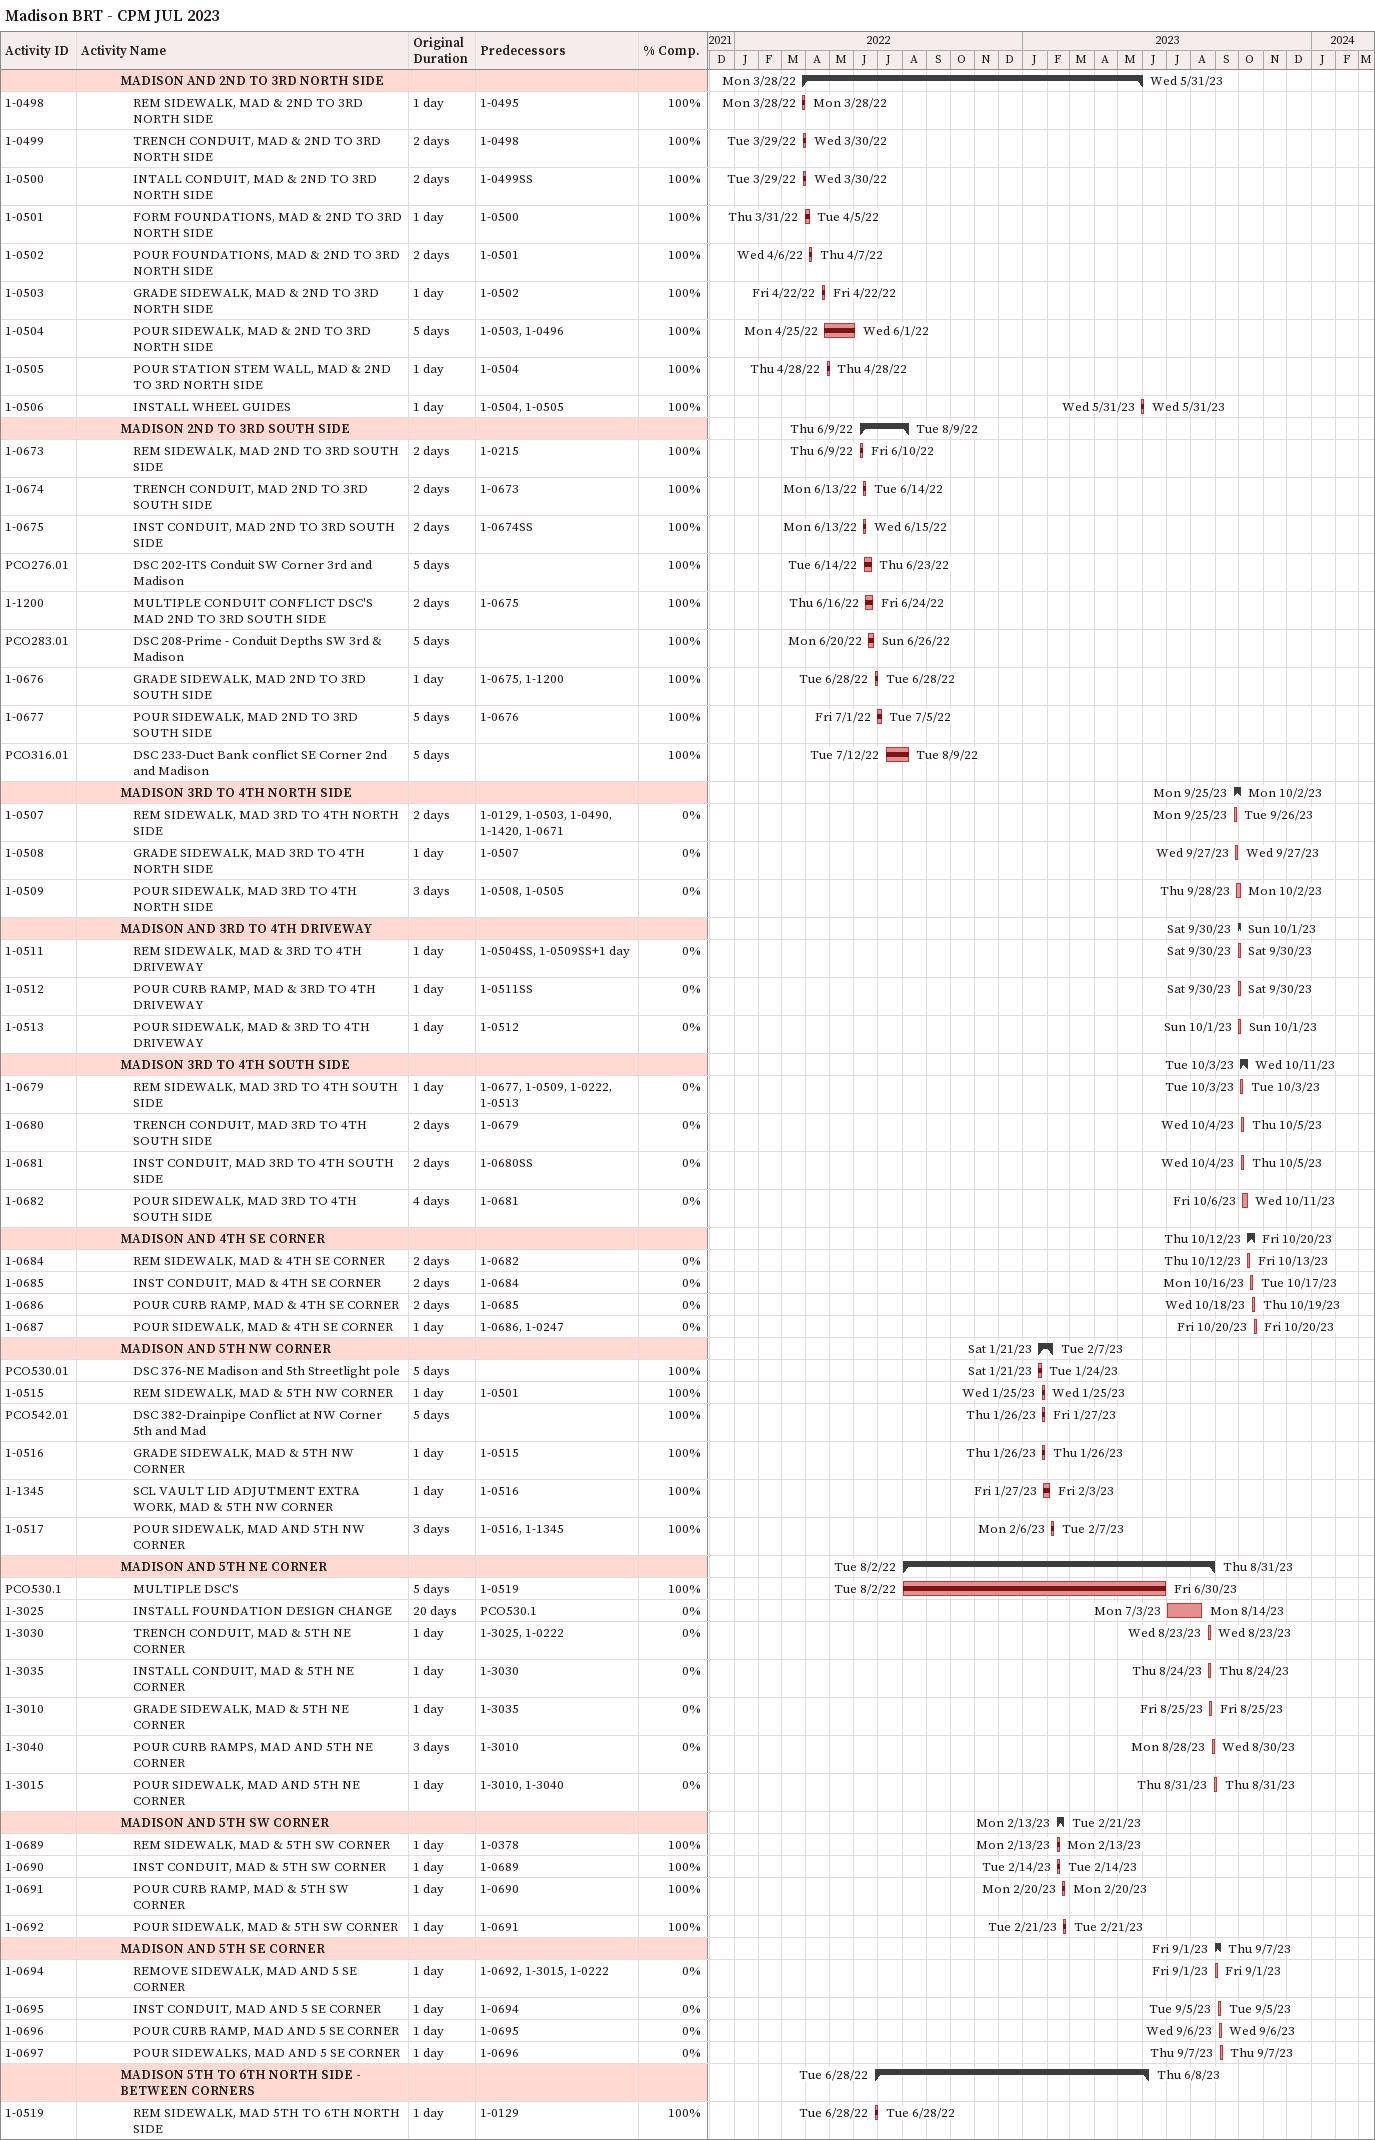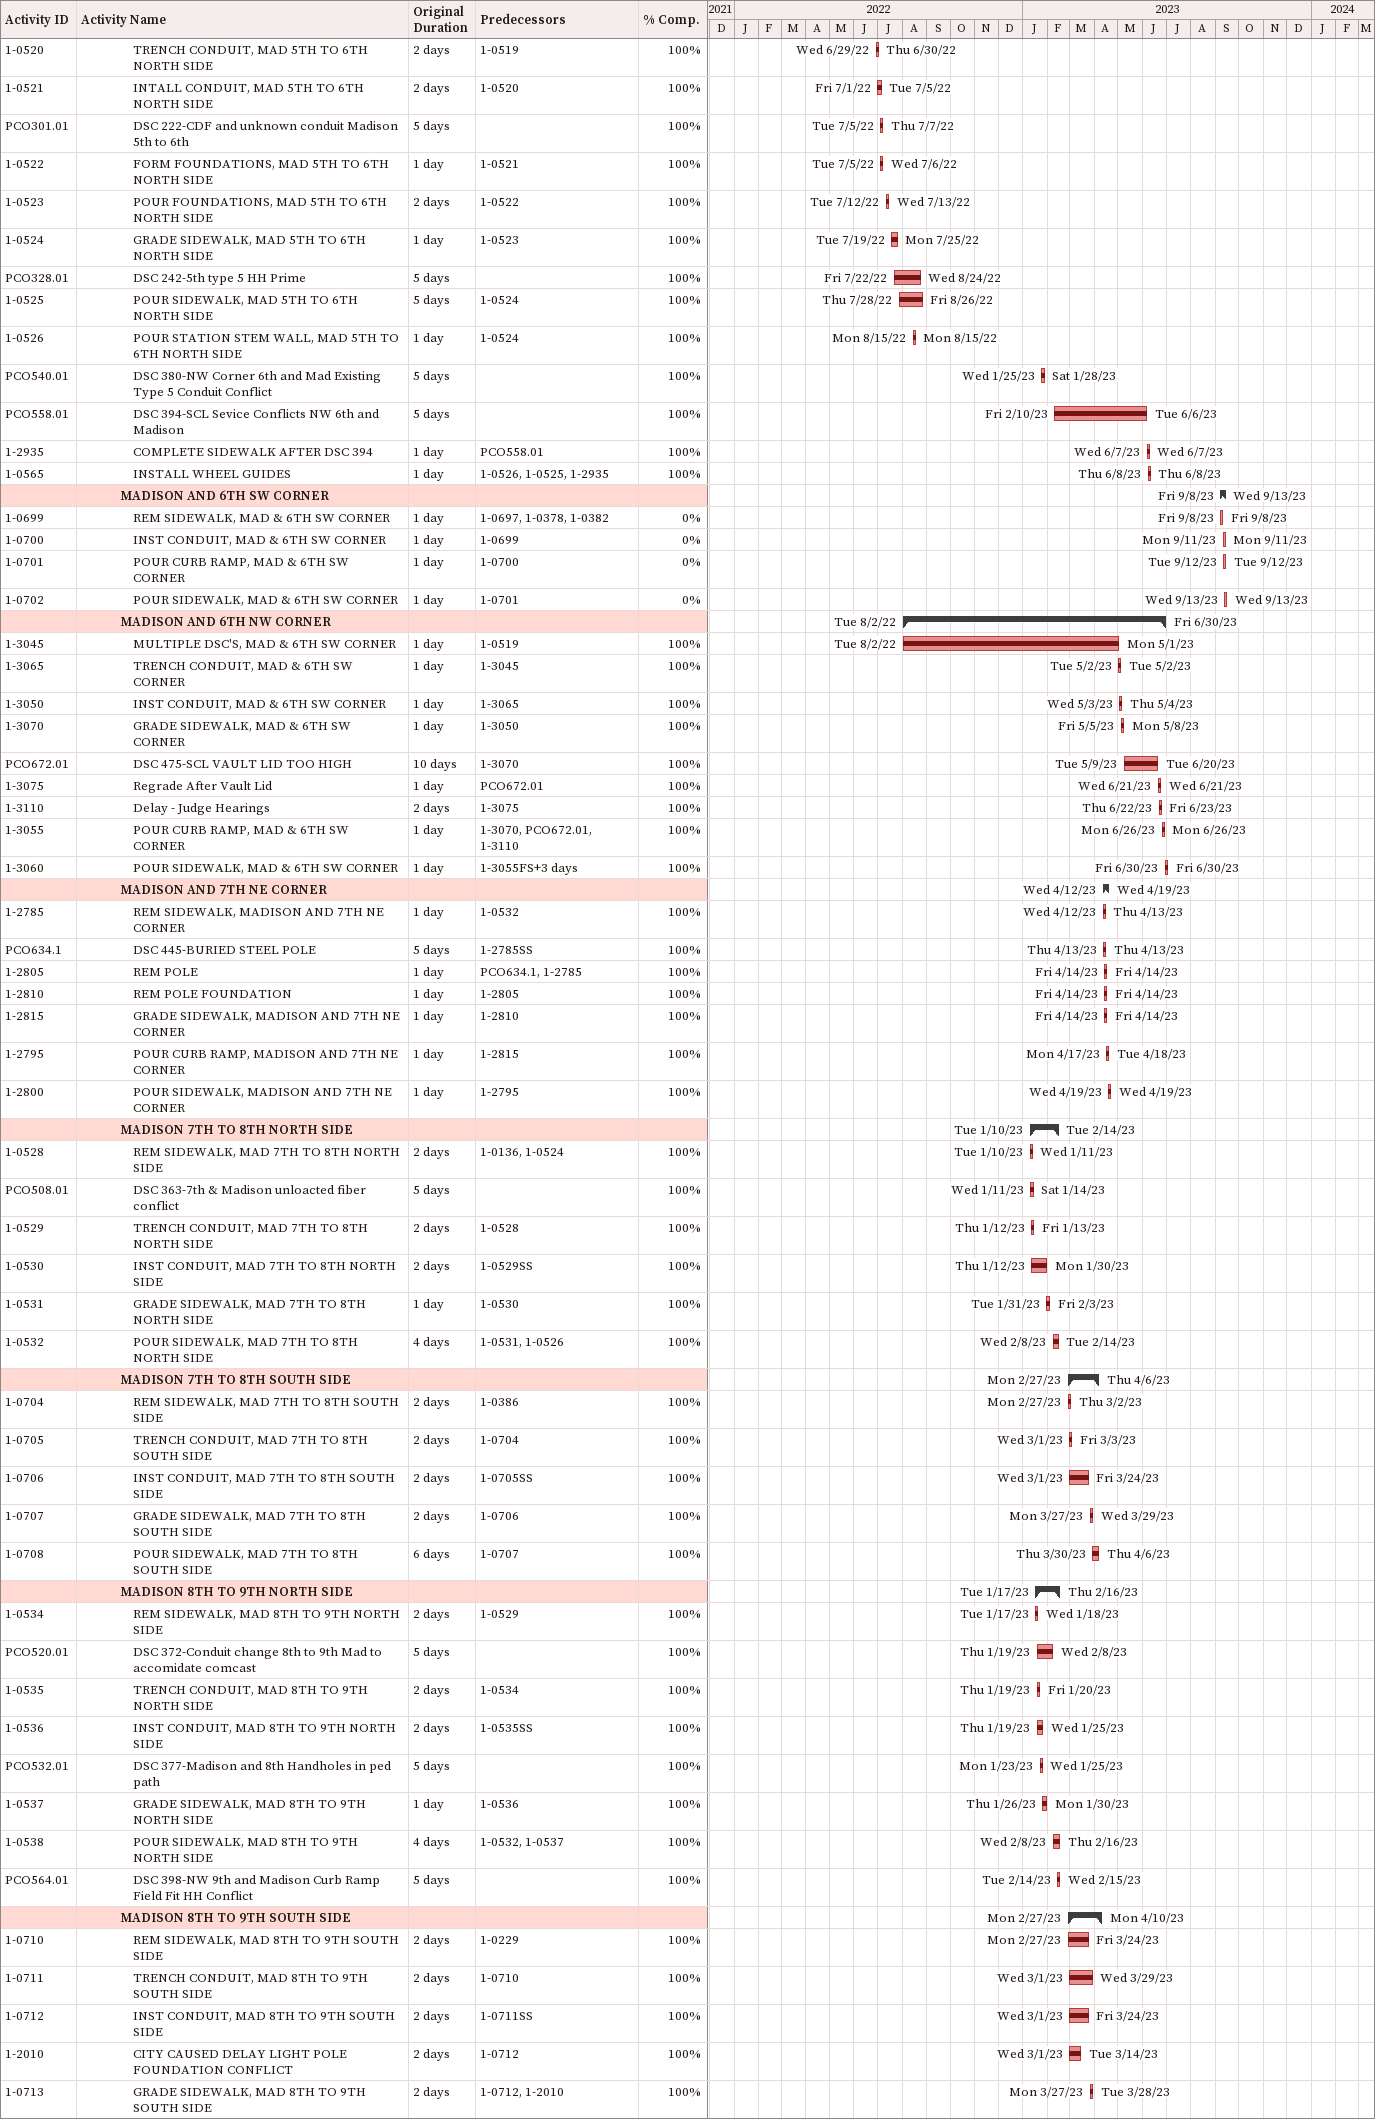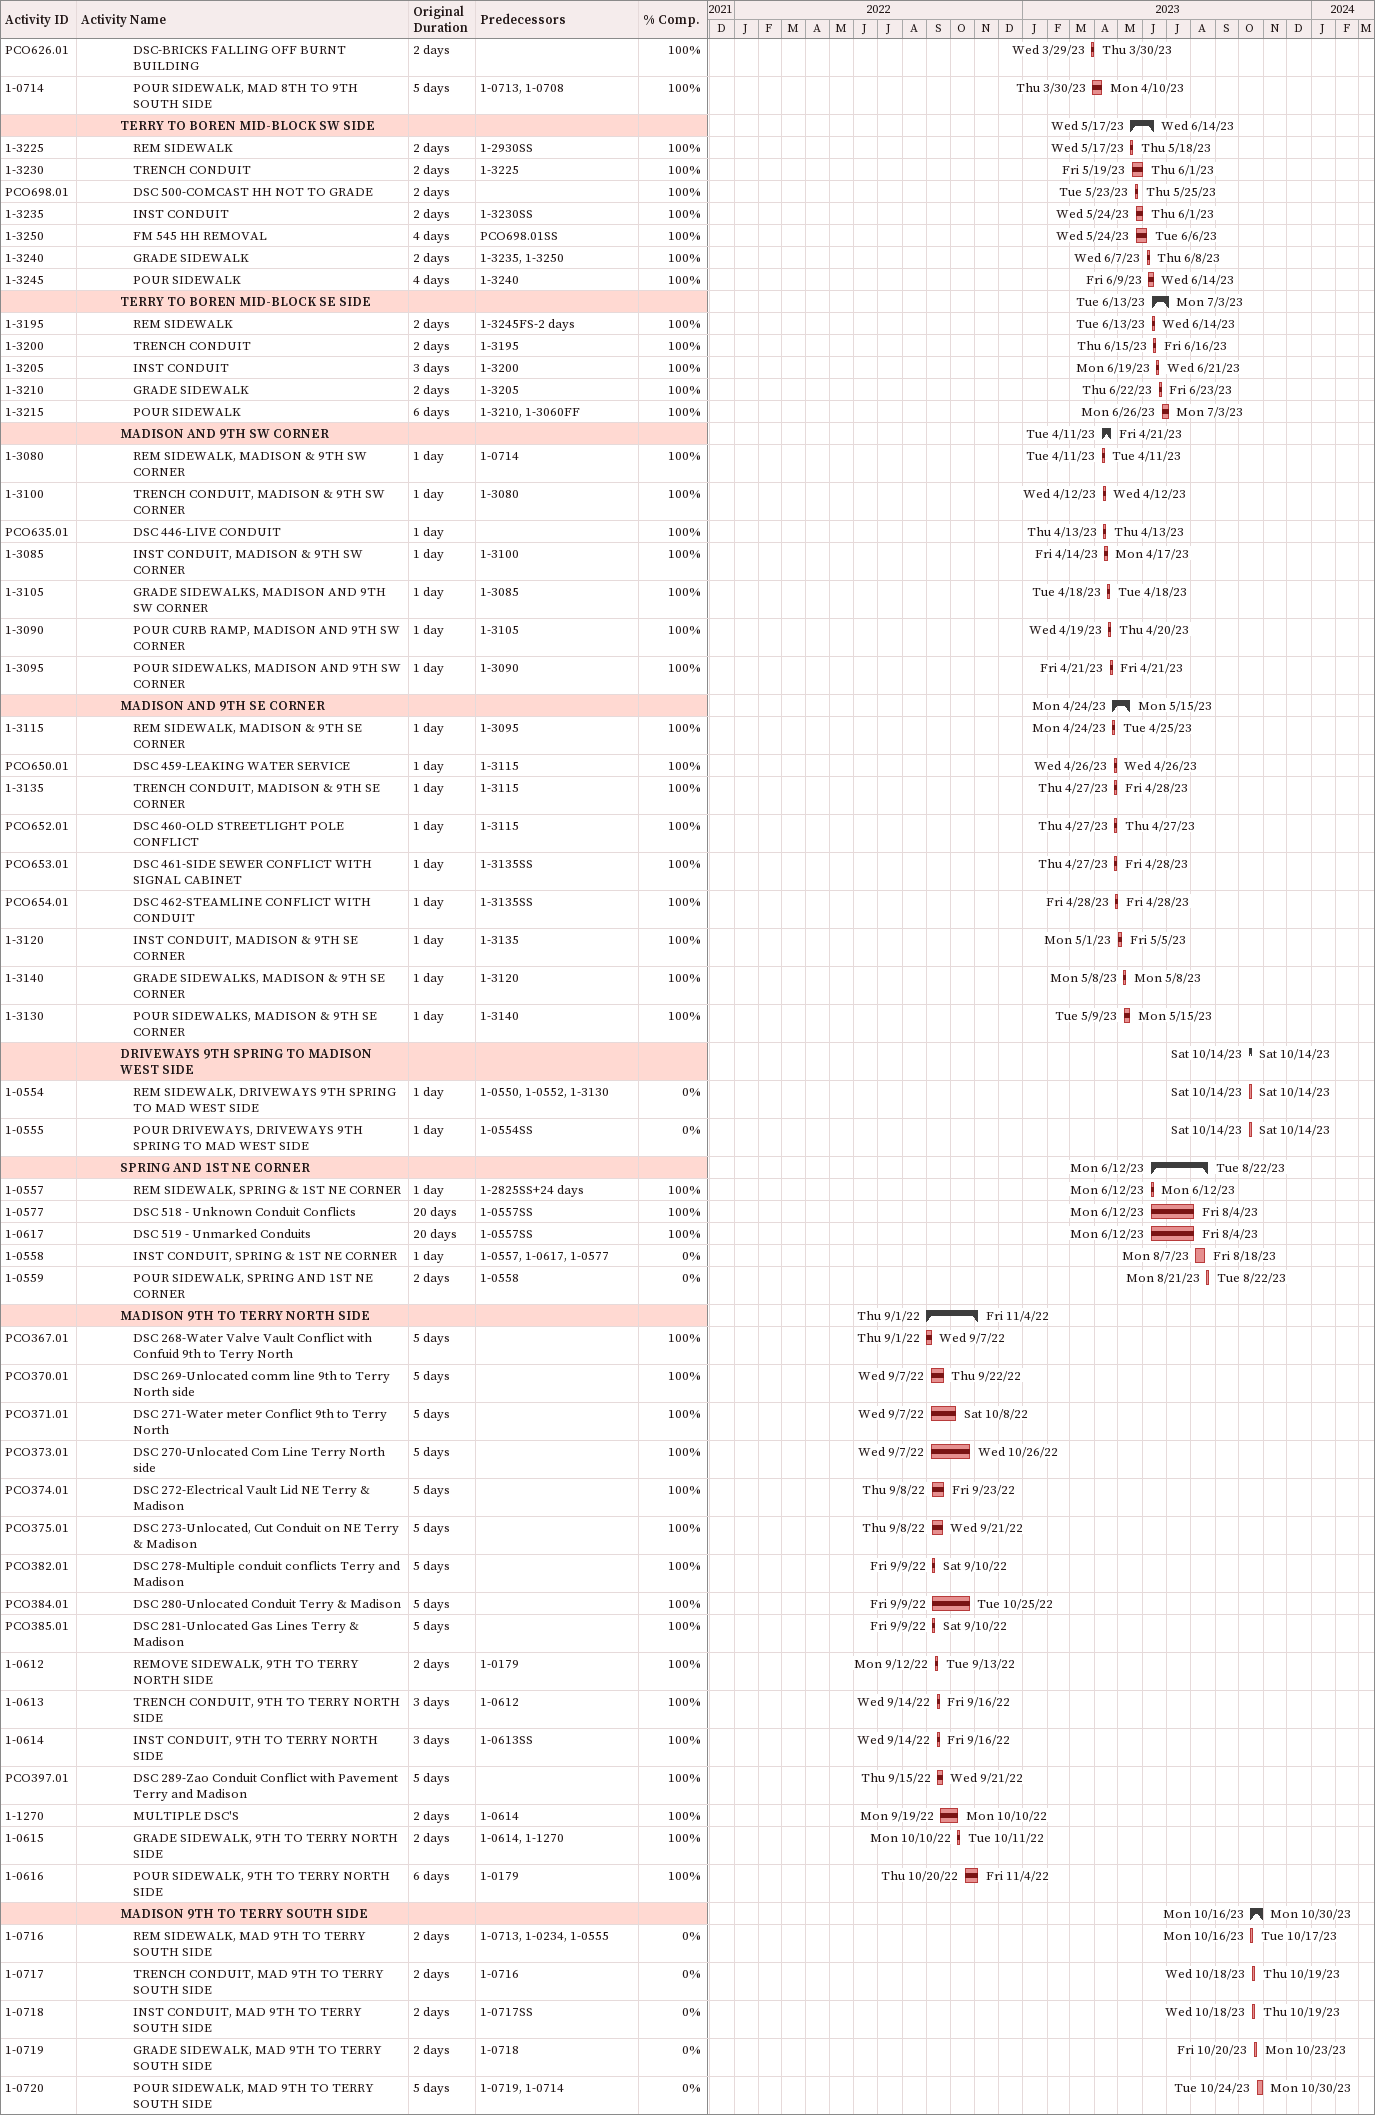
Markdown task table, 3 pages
Madison BRT - CPM JUL 2023

| ID | Level | Task | Original duration | Start | Finish | Predecessors | % complete |
|---|---|---|---|---|---|---|---|
|  | 4 | **MADISON AND 2ND TO 3RD NORTH SIDE** |  | 2022-03-28 | 2023-05-31 |  |  |
| 1-0498 | 5 | REM SIDEWALK, MAD & 2ND TO 3RD NORTH SIDE | 1d | 2022-03-28 | 2022-03-28 | 1-0495 | 100 |
| 1-0499 | 5 | TRENCH CONDUIT, MAD & 2ND TO 3RD NORTH SIDE | 2d | 2022-03-29 | 2022-03-30 | 1-0498 | 100 |
| 1-0500 | 5 | INTALL CONDUIT, MAD & 2ND TO 3RD NORTH SIDE | 2d | 2022-03-29 | 2022-03-30 | 1-0499SS | 100 |
| 1-0501 | 5 | FORM FOUNDATIONS, MAD & 2ND TO 3RD NORTH SIDE | 1d | 2022-03-31 | 2022-04-05 | 1-0500 | 100 |
| 1-0502 | 5 | POUR FOUNDATIONS, MAD & 2ND TO 3RD NORTH SIDE | 2d | 2022-04-06 | 2022-04-07 | 1-0501 | 100 |
| 1-0503 | 5 | GRADE SIDEWALK, MAD & 2ND TO 3RD NORTH SIDE | 1d | 2022-04-22 | 2022-04-22 | 1-0502 | 100 |
| 1-0504 | 5 | POUR SIDEWALK, MAD & 2ND TO 3RD NORTH SIDE | 5d | 2022-04-25 | 2022-06-01 | 1-0503, 1-0496 | 100 |
| 1-0505 | 5 | POUR STATION STEM WALL, MAD & 2ND TO 3RD NORTH SIDE | 1d | 2022-04-28 | 2022-04-28 | 1-0504 | 100 |
| 1-0506 | 5 | INSTALL WHEEL GUIDES | 1d | 2023-05-31 | 2023-05-31 | 1-0504, 1-0505 | 100 |
|  | 4 | **MADISON 2ND TO 3RD SOUTH SIDE** |  | 2022-06-09 | 2022-08-09 |  |  |
| 1-0673 | 5 | REM SIDEWALK, MAD 2ND TO 3RD SOUTH SIDE | 2d | 2022-06-09 | 2022-06-10 | 1-0215 | 100 |
| 1-0674 | 5 | TRENCH CONDUIT, MAD 2ND TO 3RD SOUTH SIDE | 2d | 2022-06-13 | 2022-06-14 | 1-0673 | 100 |
| 1-0675 | 5 | INST CONDUIT, MAD 2ND TO 3RD SOUTH SIDE | 2d | 2022-06-13 | 2022-06-15 | 1-0674SS | 100 |
| PCO276.01 | 5 | DSC 202-ITS Conduit SW Corner 3rd and Madison | 5d | 2022-06-14 | 2022-06-23 |  | 100 |
| 1-1200 | 5 | MULTIPLE CONDUIT CONFLICT DSC'S MAD 2ND TO 3RD SOUTH SIDE | 2d | 2022-06-16 | 2022-06-24 | 1-0675 | 100 |
| PCO283.01 | 5 | DSC 208-Prime - Conduit Depths SW 3rd & Madison | 5d | 2022-06-20 | 2022-06-26 |  | 100 |
| 1-0676 | 5 | GRADE SIDEWALK, MAD 2ND TO 3RD SOUTH SIDE | 1d | 2022-06-28 | 2022-06-28 | 1-0675, 1-1200 | 100 |
| 1-0677 | 5 | POUR SIDEWALK, MAD 2ND TO 3RD SOUTH SIDE | 5d | 2022-07-01 | 2022-07-05 | 1-0676 | 100 |
| PCO316.01 | 5 | DSC 233-Duct Bank conflict SE Corner 2nd and Madison | 5d | 2022-07-12 | 2022-08-09 |  | 100 |
|  | 4 | **MADISON 3RD TO 4TH NORTH SIDE** |  | 2023-09-25 | 2023-10-02 |  |  |
| 1-0507 | 5 | REM SIDEWALK, MAD 3RD TO 4TH NORTH SIDE | 2d | 2023-09-25 | 2023-09-26 | 1-0129, 1-0503, 1-0490, 1-1420, 1-0671 | 0 |
| 1-0508 | 5 | GRADE SIDEWALK, MAD 3RD TO 4TH NORTH SIDE | 1d | 2023-09-27 | 2023-09-27 | 1-0507 | 0 |
| 1-0509 | 5 | POUR SIDEWALK, MAD 3RD TO 4TH NORTH SIDE | 3d | 2023-09-28 | 2023-10-02 | 1-0508, 1-0505 | 0 |
|  | 4 | **MADISON AND 3RD TO 4TH DRIVEWAY** |  | 2023-09-30 | 2023-10-01 |  |  |
| 1-0511 | 5 | REM SIDEWALK, MAD & 3RD TO 4TH DRIVEWAY | 1d | 2023-09-30 | 2023-09-30 | 1-0504SS, 1-0509SS+1d | 0 |
| 1-0512 | 5 | POUR CURB RAMP, MAD & 3RD TO 4TH DRIVEWAY | 1d | 2023-09-30 | 2023-09-30 | 1-0511SS | 0 |
| 1-0513 | 5 | POUR SIDEWALK, MAD & 3RD TO 4TH DRIVEWAY | 1d | 2023-10-01 | 2023-10-01 | 1-0512 | 0 |
|  | 4 | **MADISON 3RD TO 4TH SOUTH SIDE** |  | 2023-10-03 | 2023-10-11 |  |  |
| 1-0679 | 5 | REM SIDEWALK, MAD 3RD TO 4TH SOUTH SIDE | 1d | 2023-10-03 | 2023-10-03 | 1-0677, 1-0509, 1-0222, 1-0513 | 0 |
| 1-0680 | 5 | TRENCH CONDUIT, MAD 3RD TO 4TH SOUTH SIDE | 2d | 2023-10-04 | 2023-10-05 | 1-0679 | 0 |
| 1-0681 | 5 | INST CONDUIT, MAD 3RD TO 4TH SOUTH SIDE | 2d | 2023-10-04 | 2023-10-05 | 1-0680SS | 0 |
| 1-0682 | 5 | POUR SIDEWALK, MAD 3RD TO 4TH SOUTH SIDE | 4d | 2023-10-06 | 2023-10-11 | 1-0681 | 0 |
|  | 4 | **MADISON AND 4TH SE CORNER** |  | 2023-10-12 | 2023-10-20 |  |  |
| 1-0684 | 5 | REM SIDEWALK, MAD & 4TH SE CORNER | 2d | 2023-10-12 | 2023-10-13 | 1-0682 | 0 |
| 1-0685 | 5 | INST CONDUIT, MAD & 4TH SE CORNER | 2d | 2023-10-16 | 2023-10-17 | 1-0684 | 0 |
| 1-0686 | 5 | POUR CURB RAMP, MAD & 4TH SE CORNER | 2d | 2023-10-18 | 2023-10-19 | 1-0685 | 0 |
| 1-0687 | 5 | POUR SIDEWALK, MAD & 4TH SE CORNER | 1d | 2023-10-20 | 2023-10-20 | 1-0686, 1-0247 | 0 |
|  | 4 | **MADISON AND 5TH NW CORNER** |  | 2023-01-21 | 2023-02-07 |  |  |
| PCO530.01 | 5 | DSC 376-NE Madison and 5th Streetlight pole | 5d | 2023-01-21 | 2023-01-24 |  | 100 |
| 1-0515 | 5 | REM SIDEWALK, MAD & 5TH NW CORNER | 1d | 2023-01-25 | 2023-01-25 | 1-0501 | 100 |
| PCO542.01 | 5 | DSC 382-Drainpipe Conflict at NW Corner 5th and Mad | 5d | 2023-01-26 | 2023-01-27 |  | 100 |
| 1-0516 | 5 | GRADE SIDEWALK, MAD & 5TH NW CORNER | 1d | 2023-01-26 | 2023-01-26 | 1-0515 | 100 |
| 1-1345 | 5 | SCL VAULT LID ADJUTMENT EXTRA WORK, MAD & 5TH NW CORNER | 1d | 2023-01-27 | 2023-02-03 | 1-0516 | 100 |
| 1-0517 | 5 | POUR SIDEWALK, MAD AND 5TH NW CORNER | 3d | 2023-02-06 | 2023-02-07 | 1-0516, 1-1345 | 100 |
|  | 4 | **MADISON AND 5TH NE CORNER** |  | 2022-08-02 | 2023-08-31 |  |  |
| PCO530.1 | 5 | MULTIPLE DSC'S | 5d | 2022-08-02 | 2023-06-30 | 1-0519 | 100 |
| 1-3025 | 5 | INSTALL FOUNDATION DESIGN CHANGE | 20d | 2023-07-03 | 2023-08-14 | PCO530.1 | 0 |
| 1-3030 | 5 | TRENCH CONDUIT, MAD & 5TH NE CORNER | 1d | 2023-08-23 | 2023-08-23 | 1-3025, 1-0222 | 0 |
| 1-3035 | 5 | INSTALL CONDUIT, MAD & 5TH NE CORNER | 1d | 2023-08-24 | 2023-08-24 | 1-3030 | 0 |
| 1-3010 | 5 | GRADE SIDEWALK, MAD & 5TH NE CORNER | 1d | 2023-08-25 | 2023-08-25 | 1-3035 | 0 |
| 1-3040 | 5 | POUR CURB RAMPS, MAD AND 5TH NE CORNER | 3d | 2023-08-28 | 2023-08-30 | 1-3010 | 0 |
| 1-3015 | 5 | POUR SIDEWALK, MAD AND 5TH NE CORNER | 1d | 2023-08-31 | 2023-08-31 | 1-3010, 1-3040 | 0 |
|  | 4 | **MADISON AND 5TH SW CORNER** |  | 2023-02-13 | 2023-02-21 |  |  |
| 1-0689 | 5 | REM SIDEWALK, MAD & 5TH SW CORNER | 1d | 2023-02-13 | 2023-02-13 | 1-0378 | 100 |
| 1-0690 | 5 | INST CONDUIT, MAD & 5TH SW CORNER | 1d | 2023-02-14 | 2023-02-14 | 1-0689 | 100 |
| 1-0691 | 5 | POUR CURB RAMP, MAD & 5TH SW CORNER | 1d | 2023-02-20 | 2023-02-20 | 1-0690 | 100 |
| 1-0692 | 5 | POUR SIDEWALK, MAD & 5TH SW CORNER | 1d | 2023-02-21 | 2023-02-21 | 1-0691 | 100 |
|  | 4 | **MADISON AND 5TH SE CORNER** |  | 2023-09-01 | 2023-09-07 |  |  |
| 1-0694 | 5 | REMOVE SIDEWALK, MAD AND 5 SE CORNER | 1d | 2023-09-01 | 2023-09-01 | 1-0692, 1-3015, 1-0222 | 0 |
| 1-0695 | 5 | INST CONDUIT, MAD AND 5 SE CORNER | 1d | 2023-09-05 | 2023-09-05 | 1-0694 | 0 |
| 1-0696 | 5 | POUR CURB RAMP, MAD AND 5 SE CORNER | 1d | 2023-09-06 | 2023-09-06 | 1-0695 | 0 |
| 1-0697 | 5 | POUR SIDEWALKS, MAD AND 5 SE CORNER | 1d | 2023-09-07 | 2023-09-07 | 1-0696 | 0 |
|  | 4 | **MADISON 5TH TO 6TH NORTH SIDE - BETWEEN CORNERS** |  | 2022-06-28 | 2023-06-08 |  |  |
| 1-0519 | 5 | REM SIDEWALK, MAD 5TH TO 6TH NORTH SIDE | 1d | 2022-06-28 | 2022-06-28 | 1-0129 | 100 |
| 1-0520 | 5 | TRENCH CONDUIT, MAD 5TH TO 6TH NORTH SIDE | 2d | 2022-06-29 | 2022-06-30 | 1-0519 | 100 |
| 1-0521 | 5 | INTALL CONDUIT, MAD 5TH TO 6TH NORTH SIDE | 2d | 2022-07-01 | 2022-07-05 | 1-0520 | 100 |
| PCO301.01 | 5 | DSC 222-CDF and unknown conduit Madison 5th to 6th | 5d | 2022-07-05 | 2022-07-07 |  | 100 |
| 1-0522 | 5 | FORM FOUNDATIONS, MAD 5TH TO 6TH NORTH SIDE | 1d | 2022-07-05 | 2022-07-06 | 1-0521 | 100 |
| 1-0523 | 5 | POUR FOUNDATIONS, MAD 5TH TO 6TH NORTH SIDE | 2d | 2022-07-12 | 2022-07-13 | 1-0522 | 100 |
| 1-0524 | 5 | GRADE SIDEWALK, MAD 5TH TO 6TH NORTH SIDE | 1d | 2022-07-19 | 2022-07-25 | 1-0523 | 100 |
| PCO328.01 | 5 | DSC 242-5th type 5 HH Prime | 5d | 2022-07-22 | 2022-08-24 |  | 100 |
| 1-0525 | 5 | POUR SIDEWALK, MAD 5TH TO 6TH NORTH SIDE | 5d | 2022-07-28 | 2022-08-26 | 1-0524 | 100 |
| 1-0526 | 5 | POUR STATION STEM WALL, MAD 5TH TO 6TH NORTH SIDE | 1d | 2022-08-15 | 2022-08-15 | 1-0524 | 100 |
| PCO540.01 | 5 | DSC 380-NW Corner 6th and Mad Existing Type 5 Conduit Conflict | 5d | 2023-01-25 | 2023-01-28 |  | 100 |
| PCO558.01 | 5 | DSC 394-SCL Sevice Conflicts NW 6th and Madison | 5d | 2023-02-10 | 2023-06-06 |  | 100 |
| 1-2935 | 5 | COMPLETE SIDEWALK AFTER DSC 394 | 1d | 2023-06-07 | 2023-06-07 | PCO558.01 | 100 |
| 1-0565 | 5 | INSTALL WHEEL GUIDES | 1d | 2023-06-08 | 2023-06-08 | 1-0526, 1-0525, 1-2935 | 100 |
|  | 4 | **MADISON AND 6TH SW CORNER** |  | 2023-09-08 | 2023-09-13 |  |  |
| 1-0699 | 5 | REM SIDEWALK, MAD & 6TH SW CORNER | 1d | 2023-09-08 | 2023-09-08 | 1-0697, 1-0378, 1-0382 | 0 |
| 1-0700 | 5 | INST CONDUIT, MAD & 6TH SW CORNER | 1d | 2023-09-11 | 2023-09-11 | 1-0699 | 0 |
| 1-0701 | 5 | POUR CURB RAMP, MAD & 6TH SW CORNER | 1d | 2023-09-12 | 2023-09-12 | 1-0700 | 0 |
| 1-0702 | 5 | POUR SIDEWALK, MAD & 6TH SW CORNER | 1d | 2023-09-13 | 2023-09-13 | 1-0701 | 0 |
|  | 4 | **MADISON AND 6TH NW CORNER** |  | 2022-08-02 | 2023-06-30 |  |  |
| 1-3045 | 5 | MULTIPLE DSC'S, MAD & 6TH SW CORNER | 1d | 2022-08-02 | 2023-05-01 | 1-0519 | 100 |
| 1-3065 | 5 | TRENCH CONDUIT, MAD & 6TH SW CORNER | 1d | 2023-05-02 | 2023-05-02 | 1-3045 | 100 |
| 1-3050 | 5 | INST CONDUIT, MAD & 6TH SW CORNER | 1d | 2023-05-03 | 2023-05-04 | 1-3065 | 100 |
| 1-3070 | 5 | GRADE SIDEWALK, MAD & 6TH SW CORNER | 1d | 2023-05-05 | 2023-05-08 | 1-3050 | 100 |
| PCO672.01 | 5 | DSC 475-SCL VAULT LID TOO HIGH | 10d | 2023-05-09 | 2023-06-20 | 1-3070 | 100 |
| 1-3075 | 5 | Regrade After Vault Lid | 1d | 2023-06-21 | 2023-06-21 | PCO672.01 | 100 |
| 1-3110 | 5 | Delay - Judge Hearings | 2d | 2023-06-22 | 2023-06-23 | 1-3075 | 100 |
| 1-3055 | 5 | POUR CURB RAMP, MAD & 6TH SW CORNER | 1d | 2023-06-26 | 2023-06-26 | 1-3070, PCO672.01, 1-3110 | 100 |
| 1-3060 | 5 | POUR SIDEWALK, MAD & 6TH SW CORNER | 1d | 2023-06-30 | 2023-06-30 | 1-3055FS+3d | 100 |
|  | 4 | **MADISON AND 7TH NE CORNER** |  | 2023-04-12 | 2023-04-19 |  |  |
| 1-2785 | 5 | REM SIDEWALK, MADISON AND 7TH NE CORNER | 1d | 2023-04-12 | 2023-04-13 | 1-0532 | 100 |
| PCO634.1 | 5 | DSC 445-BURIED STEEL POLE | 5d | 2023-04-13 | 2023-04-13 | 1-2785SS | 100 |
| 1-2805 | 5 | REM POLE | 1d | 2023-04-14 | 2023-04-14 | PCO634.1, 1-2785 | 100 |
| 1-2810 | 5 | REM POLE FOUNDATION | 1d | 2023-04-14 | 2023-04-14 | 1-2805 | 100 |
| 1-2815 | 5 | GRADE SIDEWALK, MADISON AND 7TH NE CORNER | 1d | 2023-04-14 | 2023-04-14 | 1-2810 | 100 |
| 1-2795 | 5 | POUR CURB RAMP, MADISON AND 7TH NE CORNER | 1d | 2023-04-17 | 2023-04-18 | 1-2815 | 100 |
| 1-2800 | 5 | POUR SIDEWALK, MADISON AND 7TH NE CORNER | 1d | 2023-04-19 | 2023-04-19 | 1-2795 | 100 |
|  | 4 | **MADISON 7TH TO 8TH NORTH SIDE** |  | 2023-01-10 | 2023-02-14 |  |  |
| 1-0528 | 5 | REM SIDEWALK, MAD 7TH TO 8TH NORTH SIDE | 2d | 2023-01-10 | 2023-01-11 | 1-0136, 1-0524 | 100 |
| PCO508.01 | 5 | DSC 363-7th & Madison unloacted fiber conflict | 5d | 2023-01-11 | 2023-01-14 |  | 100 |
| 1-0529 | 5 | TRENCH CONDUIT, MAD 7TH TO 8TH NORTH SIDE | 2d | 2023-01-12 | 2023-01-13 | 1-0528 | 100 |
| 1-0530 | 5 | INST CONDUIT, MAD 7TH TO 8TH NORTH SIDE | 2d | 2023-01-12 | 2023-01-30 | 1-0529SS | 100 |
| 1-0531 | 5 | GRADE SIDEWALK, MAD 7TH TO 8TH NORTH SIDE | 1d | 2023-01-31 | 2023-02-03 | 1-0530 | 100 |
| 1-0532 | 5 | POUR SIDEWALK, MAD 7TH TO 8TH NORTH SIDE | 4d | 2023-02-08 | 2023-02-14 | 1-0531, 1-0526 | 100 |
|  | 4 | **MADISON 7TH TO 8TH SOUTH SIDE** |  | 2023-02-27 | 2023-04-06 |  |  |
| 1-0704 | 5 | REM SIDEWALK, MAD 7TH TO 8TH SOUTH SIDE | 2d | 2023-02-27 | 2023-03-02 | 1-0386 | 100 |
| 1-0705 | 5 | TRENCH CONDUIT, MAD 7TH TO 8TH SOUTH SIDE | 2d | 2023-03-01 | 2023-03-03 | 1-0704 | 100 |
| 1-0706 | 5 | INST CONDUIT, MAD 7TH TO 8TH SOUTH SIDE | 2d | 2023-03-01 | 2023-03-24 | 1-0705SS | 100 |
| 1-0707 | 5 | GRADE SIDEWALK, MAD 7TH TO 8TH SOUTH SIDE | 2d | 2023-03-27 | 2023-03-29 | 1-0706 | 100 |
| 1-0708 | 5 | POUR SIDEWALK, MAD 7TH TO 8TH SOUTH SIDE | 6d | 2023-03-30 | 2023-04-06 | 1-0707 | 100 |
|  | 4 | **MADISON 8TH TO 9TH NORTH SIDE** |  | 2023-01-17 | 2023-02-16 |  |  |
| 1-0534 | 5 | REM SIDEWALK, MAD 8TH TO 9TH NORTH SIDE | 2d | 2023-01-17 | 2023-01-18 | 1-0529 | 100 |
| PCO520.01 | 5 | DSC 372-Conduit change 8th to 9th Mad to accomidate comcast | 5d | 2023-01-19 | 2023-02-08 |  | 100 |
| 1-0535 | 5 | TRENCH CONDUIT, MAD 8TH TO 9TH NORTH SIDE | 2d | 2023-01-19 | 2023-01-20 | 1-0534 | 100 |
| 1-0536 | 5 | INST CONDUIT, MAD 8TH TO 9TH NORTH SIDE | 2d | 2023-01-19 | 2023-01-25 | 1-0535SS | 100 |
| PCO532.01 | 5 | DSC 377-Madison and 8th Handholes in ped path | 5d | 2023-01-23 | 2023-01-25 |  | 100 |
| 1-0537 | 5 | GRADE SIDEWALK, MAD 8TH TO 9TH NORTH SIDE | 1d | 2023-01-26 | 2023-01-30 | 1-0536 | 100 |
| 1-0538 | 5 | POUR SIDEWALK, MAD 8TH TO 9TH NORTH SIDE | 4d | 2023-02-08 | 2023-02-16 | 1-0532, 1-0537 | 100 |
| PCO564.01 | 5 | DSC 398-NW 9th and Madison Curb Ramp Field Fit HH Conflict | 5d | 2023-02-14 | 2023-02-15 |  | 100 |
|  | 4 | **MADISON 8TH TO 9TH SOUTH SIDE** |  | 2023-02-27 | 2023-04-10 |  |  |
| 1-0710 | 5 | REM SIDEWALK, MAD 8TH TO 9TH SOUTH SIDE | 2d | 2023-02-27 | 2023-03-24 | 1-0229 | 100 |
| 1-0711 | 5 | TRENCH CONDUIT, MAD 8TH TO 9TH SOUTH SIDE | 2d | 2023-03-01 | 2023-03-29 | 1-0710 | 100 |
| 1-0712 | 5 | INST CONDUIT, MAD 8TH TO 9TH SOUTH SIDE | 2d | 2023-03-01 | 2023-03-24 | 1-0711SS | 100 |
| 1-2010 | 5 | CITY CAUSED DELAY LIGHT POLE FOUNDATION CONFLICT | 2d | 2023-03-01 | 2023-03-14 | 1-0712 | 100 |
| 1-0713 | 5 | GRADE SIDEWALK, MAD 8TH TO 9TH SOUTH SIDE | 2d | 2023-03-27 | 2023-03-28 | 1-0712, 1-2010 | 100 |
| PCO626.01 | 5 | DSC-BRICKS FALLING OFF BURNT BUILDING | 2d | 2023-03-29 | 2023-03-30 |  | 100 |
| 1-0714 | 5 | POUR SIDEWALK, MAD 8TH TO 9TH SOUTH SIDE | 5d | 2023-03-30 | 2023-04-10 | 1-0713, 1-0708 | 100 |
|  | 4 | **TERRY TO BOREN MID-BLOCK SW SIDE** |  | 2023-05-17 | 2023-06-14 |  |  |
| 1-3225 | 5 | REM SIDEWALK | 2d | 2023-05-17 | 2023-05-18 | 1-2930SS | 100 |
| 1-3230 | 5 | TRENCH CONDUIT | 2d | 2023-05-19 | 2023-06-01 | 1-3225 | 100 |
| PCO698.01 | 5 | DSC 500-COMCAST HH NOT TO GRADE | 2d | 2023-05-23 | 2023-05-25 |  | 100 |
| 1-3235 | 5 | INST CONDUIT | 2d | 2023-05-24 | 2023-06-01 | 1-3230SS | 100 |
| 1-3250 | 5 | FM 545 HH REMOVAL | 4d | 2023-05-24 | 2023-06-06 | PCO698.01SS | 100 |
| 1-3240 | 5 | GRADE SIDEWALK | 2d | 2023-06-07 | 2023-06-08 | 1-3235, 1-3250 | 100 |
| 1-3245 | 5 | POUR SIDEWALK | 4d | 2023-06-09 | 2023-06-14 | 1-3240 | 100 |
|  | 4 | **TERRY TO BOREN MID-BLOCK SE SIDE** |  | 2023-06-13 | 2023-07-03 |  |  |
| 1-3195 | 5 | REM SIDEWALK | 2d | 2023-06-13 | 2023-06-14 | 1-3245FS-2d | 100 |
| 1-3200 | 5 | TRENCH CONDUIT | 2d | 2023-06-15 | 2023-06-16 | 1-3195 | 100 |
| 1-3205 | 5 | INST CONDUIT | 3d | 2023-06-19 | 2023-06-21 | 1-3200 | 100 |
| 1-3210 | 5 | GRADE SIDEWALK | 2d | 2023-06-22 | 2023-06-23 | 1-3205 | 100 |
| 1-3215 | 5 | POUR SIDEWALK | 6d | 2023-06-26 | 2023-07-03 | 1-3210, 1-3060FF | 100 |
|  | 4 | **MADISON AND 9TH SW CORNER** |  | 2023-04-11 | 2023-04-21 |  |  |
| 1-3080 | 5 | REM SIDEWALK, MADISON & 9TH SW CORNER | 1d | 2023-04-11 | 2023-04-11 | 1-0714 | 100 |
| 1-3100 | 5 | TRENCH CONDUIT, MADISON & 9TH SW CORNER | 1d | 2023-04-12 | 2023-04-12 | 1-3080 | 100 |
| PCO635.01 | 5 | DSC 446-LIVE CONDUIT | 1d | 2023-04-13 | 2023-04-13 |  | 100 |
| 1-3085 | 5 | INST CONDUIT, MADISON & 9TH SW CORNER | 1d | 2023-04-14 | 2023-04-17 | 1-3100 | 100 |
| 1-3105 | 5 | GRADE SIDEWALKS, MADISON AND 9TH SW CORNER | 1d | 2023-04-18 | 2023-04-18 | 1-3085 | 100 |
| 1-3090 | 5 | POUR CURB RAMP, MADISON AND 9TH SW CORNER | 1d | 2023-04-19 | 2023-04-20 | 1-3105 | 100 |
| 1-3095 | 5 | POUR SIDEWALKS, MADISON AND 9TH SW CORNER | 1d | 2023-04-21 | 2023-04-21 | 1-3090 | 100 |
|  | 4 | **MADISON AND 9TH SE CORNER** |  | 2023-04-24 | 2023-05-15 |  |  |
| 1-3115 | 5 | REM SIDEWALK, MADISON & 9TH SE CORNER | 1d | 2023-04-24 | 2023-04-25 | 1-3095 | 100 |
| PCO650.01 | 5 | DSC 459-LEAKING WATER SERVICE | 1d | 2023-04-26 | 2023-04-26 | 1-3115 | 100 |
| 1-3135 | 5 | TRENCH CONDUIT, MADISON & 9TH SE CORNER | 1d | 2023-04-27 | 2023-04-28 | 1-3115 | 100 |
| PCO652.01 | 5 | DSC 460-OLD STREETLIGHT POLE CONFLICT | 1d | 2023-04-27 | 2023-04-27 | 1-3115 | 100 |
| PCO653.01 | 5 | DSC 461-SIDE SEWER CONFLICT WITH SIGNAL CABINET | 1d | 2023-04-27 | 2023-04-28 | 1-3135SS | 100 |
| PCO654.01 | 5 | DSC 462-STEAMLINE CONFLICT WITH CONDUIT | 1d | 2023-04-28 | 2023-04-28 | 1-3135SS | 100 |
| 1-3120 | 5 | INST CONDUIT, MADISON & 9TH SE CORNER | 1d | 2023-05-01 | 2023-05-05 | 1-3135 | 100 |
| 1-3140 | 5 | GRADE SIDEWALKS, MADISON & 9TH SE CORNER | 1d | 2023-05-08 | 2023-05-08 | 1-3120 | 100 |
| 1-3130 | 5 | POUR SIDEWALKS, MADISON & 9TH SE CORNER | 1d | 2023-05-09 | 2023-05-15 | 1-3140 | 100 |
|  | 4 | **DRIVEWAYS 9TH SPRING TO MADISON WEST SIDE** |  | 2023-10-14 | 2023-10-14 |  |  |
| 1-0554 | 5 | REM SIDEWALK, DRIVEWAYS 9TH SPRING TO MAD WEST SIDE | 1d | 2023-10-14 | 2023-10-14 | 1-0550, 1-0552, 1-3130 | 0 |
| 1-0555 | 5 | POUR DRIVEWAYS, DRIVEWAYS 9TH SPRING TO MAD WEST SIDE | 1d | 2023-10-14 | 2023-10-14 | 1-0554SS | 0 |
|  | 4 | **SPRING AND 1ST NE CORNER** |  | 2023-06-12 | 2023-08-22 |  |  |
| 1-0557 | 5 | REM SIDEWALK, SPRING & 1ST NE CORNER | 1d | 2023-06-12 | 2023-06-12 | 1-2825SS+24d | 100 |
| 1-0577 | 5 | DSC 518 - Unknown Conduit Conflicts | 20d | 2023-06-12 | 2023-08-04 | 1-0557SS | 100 |
| 1-0617 | 5 | DSC 519 - Unmarked Conduits | 20d | 2023-06-12 | 2023-08-04 | 1-0557SS | 100 |
| 1-0558 | 5 | INST CONDUIT, SPRING & 1ST NE CORNER | 1d | 2023-08-07 | 2023-08-18 | 1-0557, 1-0617, 1-0577 | 0 |
| 1-0559 | 5 | POUR SIDEWALK, SPRING AND 1ST NE CORNER | 2d | 2023-08-21 | 2023-08-22 | 1-0558 | 0 |
|  | 4 | **MADISON 9TH TO TERRY NORTH SIDE** |  | 2022-09-01 | 2022-11-04 |  |  |
| PCO367.01 | 5 | DSC 268-Water Valve Vault Conflict with Confuid 9th to Terry North | 5d | 2022-09-01 | 2022-09-07 |  | 100 |
| PCO370.01 | 5 | DSC 269-Unlocated comm line 9th to Terry North side | 5d | 2022-09-07 | 2022-09-22 |  | 100 |
| PCO371.01 | 5 | DSC 271-Water meter Conflict 9th to Terry North | 5d | 2022-09-07 | 2022-10-08 |  | 100 |
| PCO373.01 | 5 | DSC 270-Unlocated Com Line Terry North side | 5d | 2022-09-07 | 2022-10-26 |  | 100 |
| PCO374.01 | 5 | DSC 272-Electrical Vault Lid NE Terry & Madison | 5d | 2022-09-08 | 2022-09-23 |  | 100 |
| PCO375.01 | 5 | DSC 273-Unlocated, Cut Conduit on NE Terry & Madison | 5d | 2022-09-08 | 2022-09-21 |  | 100 |
| PCO382.01 | 5 | DSC 278-Multiple conduit conflicts Terry and Madison | 5d | 2022-09-09 | 2022-09-10 |  | 100 |
| PCO384.01 | 5 | DSC 280-Unlocated Conduit Terry & Madison | 5d | 2022-09-09 | 2022-10-25 |  | 100 |
| PCO385.01 | 5 | DSC 281-Unlocated Gas Lines Terry & Madison | 5d | 2022-09-09 | 2022-09-10 |  | 100 |
| 1-0612 | 5 | REMOVE SIDEWALK, 9TH TO TERRY NORTH SIDE | 2d | 2022-09-12 | 2022-09-13 | 1-0179 | 100 |
| 1-0613 | 5 | TRENCH CONDUIT, 9TH TO TERRY NORTH SIDE | 3d | 2022-09-14 | 2022-09-16 | 1-0612 | 100 |
| 1-0614 | 5 | INST CONDUIT, 9TH TO TERRY NORTH SIDE | 3d | 2022-09-14 | 2022-09-16 | 1-0613SS | 100 |
| PCO397.01 | 5 | DSC 289-Zao Conduit Conflict with Pavement Terry and Madison | 5d | 2022-09-15 | 2022-09-21 |  | 100 |
| 1-1270 | 5 | MULTIPLE DSC'S | 2d | 2022-09-19 | 2022-10-10 | 1-0614 | 100 |
| 1-0615 | 5 | GRADE SIDEWALK, 9TH TO TERRY NORTH SIDE | 2d | 2022-10-10 | 2022-10-11 | 1-0614, 1-1270 | 100 |
| 1-0616 | 5 | POUR SIDEWALK, 9TH TO TERRY NORTH SIDE | 6d | 2022-10-20 | 2022-11-04 | 1-0179 | 100 |
|  | 4 | **MADISON 9TH TO TERRY SOUTH SIDE** |  | 2023-10-16 | 2023-10-30 |  |  |
| 1-0716 | 5 | REM SIDEWALK, MAD 9TH TO TERRY SOUTH SIDE | 2d | 2023-10-16 | 2023-10-17 | 1-0713, 1-0234, 1-0555 | 0 |
| 1-0717 | 5 | TRENCH CONDUIT, MAD 9TH TO TERRY SOUTH SIDE | 2d | 2023-10-18 | 2023-10-19 | 1-0716 | 0 |
| 1-0718 | 5 | INST CONDUIT, MAD 9TH TO TERRY SOUTH SIDE | 2d | 2023-10-18 | 2023-10-19 | 1-0717SS | 0 |
| 1-0719 | 5 | GRADE SIDEWALK, MAD 9TH TO TERRY SOUTH SIDE | 2d | 2023-10-20 | 2023-10-23 | 1-0718 | 0 |
| 1-0720 | 5 | POUR SIDEWALK, MAD 9TH TO TERRY SOUTH SIDE | 5d | 2023-10-24 | 2023-10-30 | 1-0719, 1-0714 | 0 |
